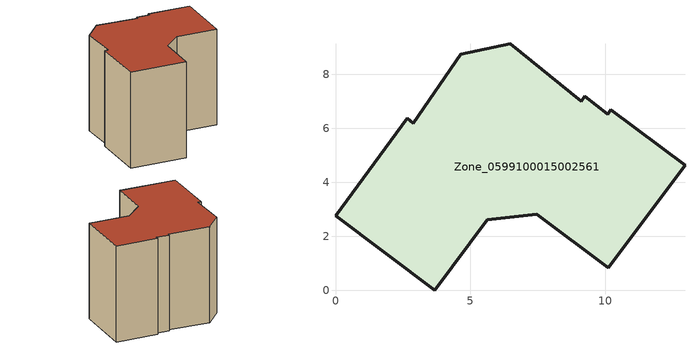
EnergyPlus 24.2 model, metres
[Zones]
Zone_0599100015002561
 floor ground (C_G): 10.2,6.68 12.95,4.63 10.11,0.83 7.46,2.81 5.62,2.6 3.68,0 0,2.76 2.65,6.36 2.87,6.18 4.63,8.74 6.47,9.12 9.11,7 9.23,7.17 10.08,6.51 z1.11
 wall outside (C_F): 6.47,9.12 4.63,8.74 2.87,6.18 2.65,6.36 0,2.76 3.68,0 5.62,2.6 7.46,2.81 10.11,0.83 12.95,4.63 10.2,6.68 10.08,6.51 9.23,7.17 9.11,7 6.47,9.12 z1.11:8.97
 roof outside (C_R): 12.95,4.63 10.2,6.68 10.08,6.51 9.23,7.17 9.11,7 6.47,9.12 4.63,8.74 2.87,6.18 2.65,6.36 0,2.76 3.68,0 5.62,2.6 7.46,2.81 10.11,0.83 z8.97
[BUILDING]
Pand.0599100015002561: North Axis=0; Terrain=City; Loads Convergence Tolerance Value=0.04; Temperature Convergence Tolerance Value=0.4; Solar Distribution=FullExterior; Maximum Number of Warmup Days=25; Minimum Number of Warmup Days=1
[Site:Location]
Rotterdam.The.Hague.AP_ZH_NLD Design_Conditions: Latitude=51.96; Longitude=4.45; Time Zone=1; Elevation=-4.5
[SITE:GROUNDTEMPERATURE:BUILDINGSURFACE]
18, 18, 18, 18, 18, 18, 18, 18, 18, 18, 18, 18
[MATERIAL] Thermal Absorptance=0.9; Solar Absorptance=0.7; Visible Absorptance=0.7
Name | Roughness | Thickness | Conductivity | Density | Specific Heat
G.TI.1975-1991 | MediumSmooth | 0.15 | 0.288461 | 540 | 1210
F.TI.1975-1991 | Rough | 0.3 | 0.230769 | 1920 | 840
R.TI.1975-1991 | MediumRough | 0.2 | 0.153846 | 1500 | 1000
[CONSTRUCTION]
C_G: G.TI.1975-1991
C_F: F.TI.1975-1991
C_R: R.TI.1975-1991
[ZONE]
Zone_0599100015002561: Type=1; Multiplier=1; Ceiling Height=Autocalculate; Volume=Autocalculate; Floor Area=autocalculate; Part of Total Floor Area=Yes
[ZONEINFILTRATION:DESIGNFLOWRATE]
Infil_Zone_0599100015002561: Zone or ZoneList or Space or SpaceList=Zone_0599100015002561; Schedule=AlwaysOn; Design Flow Rate Calculation Method=Flow/Area; Flow Rate per Floor Area=0.003; Constant Term Coefficient=1; Temperature Term Coefficient=0; Velocity Term Coefficient=0; Velocity Squared Term Coefficient=0
[HVACTEMPLATE:ZONE:IDEALLOADSAIRSYSTEM]
Zone_0599100015002561: Maximum Heating Supply Air Temperature=50; Minimum Cooling Supply Air Temperature=13; Maximum Heating Supply Air Humidity Ratio=0.0156; Minimum Cooling Supply Air Humidity Ratio=0.0077; Heating Limit=NoLimit; Cooling Limit=NoLimit; Dehumidification Control Type=ConstantSensibleHeatRatio; Cooling Sensible Heat Ratio=0.7; Dehumidification Setpoint=60; Humidification Control Type=None; Humidification Setpoint=30; Outdoor Air Method=None; Outdoor Air Flow Rate per Person=0.00944; Outdoor Air Flow Rate per Zone Floor Area=0; Outdoor Air Flow Rate per Zone=0; Demand Controlled Ventilation Type=None; Outdoor Air Economizer Type=NoEconomizer; Heat Recovery Type=None; Sensible Heat Recovery Effectiveness=0.7; Latent Heat Recovery Effectiveness=0.65
[ZONECONTROL:THERMOSTAT]
ThermostatControl_Zone_0599100015002561: Zone or ZoneList=Zone_0599100015002561; Control Type Schedule=DualSetpointControlType; Control 1=Thermostat_Zone_0599100015002561; Temperature Difference Between Cutout And Setpoint=0
[THERMOSTATSETPOINT:DUALSETPOINT]
Thermostat_Zone_0599100015002561: Heating Setpoint Temperature Schedule=HeatingSetpoint_Zone_0599100015002561; Cooling Setpoint Temperature Schedule=CoolingSetpoint_Zone_0599100015002561
[SCHEDULE:COMPACT]
HeatingSetpoint_Zone_0599100015002561: Through: 12/31, For: AllDays, Until: 24:00, 21
CoolingSetpoint_Zone_0599100015002561: Through: 12/31, For: AllDays, Until: 24:00, 24
DualSetpointControlType: Through: 12/31, For: AllDays, Until: 24:00, 4
AlwaysOn: Through: 12/31, For: AllDays, Until: 24:00, 1
